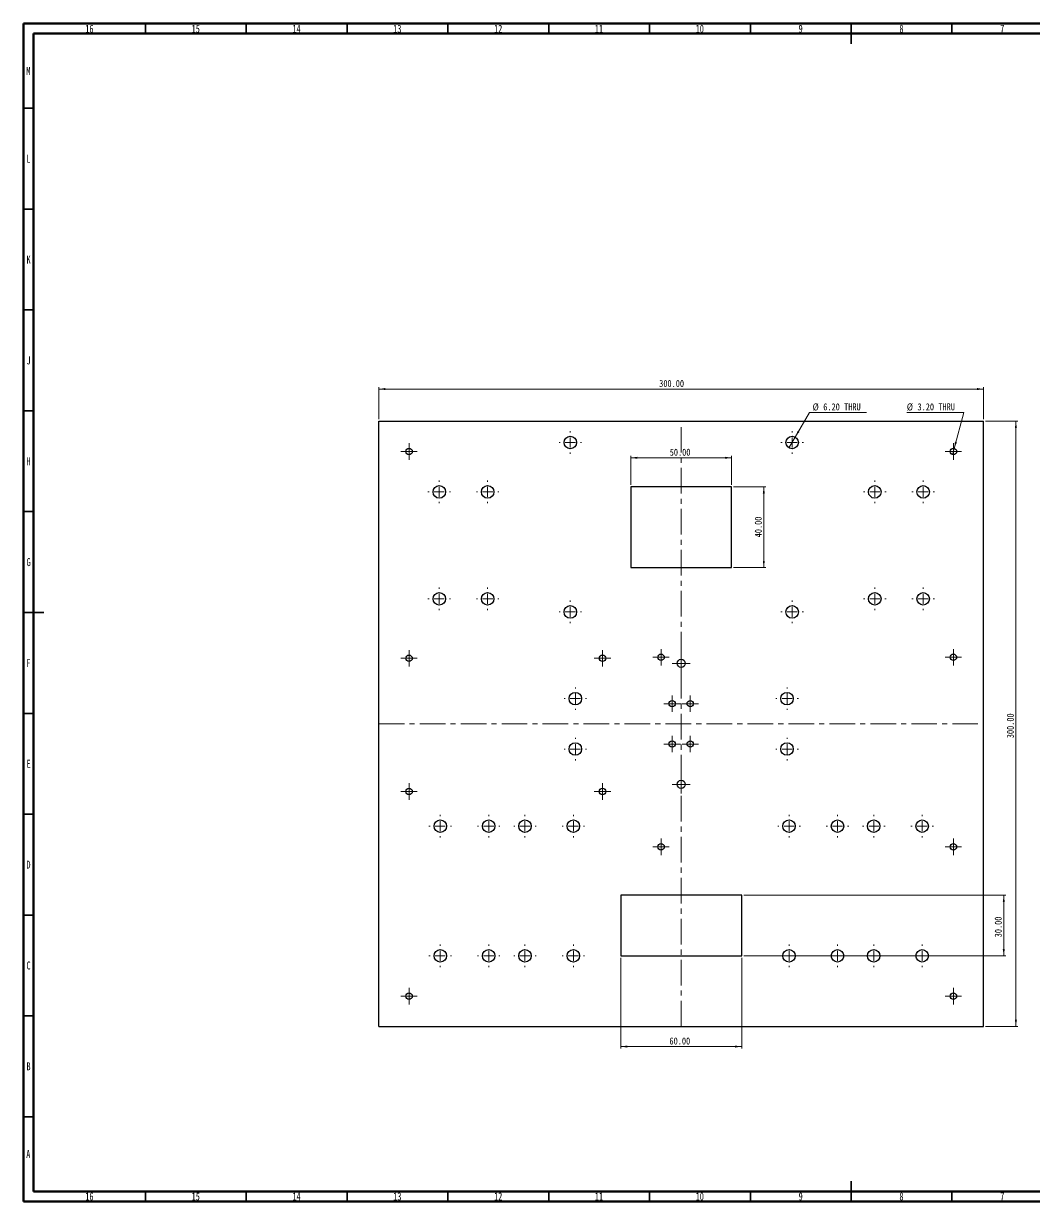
# Model space of a CAD drawing. Header units: millimetres. Extents: x 15 to 836, y 5 to 589.
# Drawn here: x 15 to 516, y 5 to 589 of the extents above; entities that cross this region are included whole.
import ezdxf

# ---------------------------------------------------------------- set-up
doc = ezdxf.new("R2010")
doc.units = ezdxf.units.MM
doc.linetypes.add('CENTERX2', pattern=[20.32, 12.7, -2.54, 2.54, -2.54])
doc.styles.add('SLDTEXTSTYLE0', font='TXT', dxfattribs={"width": 0.75})
doc.dimstyles.new('SLDDIMSTYLE0', dxfattribs={"dimtxt": 3.5, "dimasz": 3.302, "dimexe": 0, "dimexo": 0.0625, "dimgap": 0.875, "dimtad": 1, "dimrnd": 1e-09, "dimzin": 4, "dimdsep": 46, "dimtxsty": 'SLDTEXTSTYLE0', "dimsah": 1, "dimcen": 0.09, "dimadec": 0, "dimazin": 1, "dimtfac": 1, "dimtofl": 0, "dimtmove": 0, "dimatfit": 3, "dimfxl": 0, "dimfrac": 2, "dimtolj": 1, "dimtzin": 12, "dimarcsym": 0})
doc.dimstyles.new('SLDDIMSTYLE1', dxfattribs={"dimtxt": 3.5, "dimasz": 3.302, "dimexe": 0, "dimexo": 0.0625, "dimgap": 0.875, "dimtad": 0, "dimtih": 1, "dimtoh": 1, "dimrnd": 1e-09, "dimzin": 4, "dimdsep": 46, "dimtxsty": 'SLDTEXTSTYLE0', "dimblk1": 'NONE', "dimsah": 1, "dimcen": 0, "dimadec": 0, "dimazin": 1, "dimtfac": 1, "dimtmove": 0, "dimatfit": 3, "dimldrblk": 'NONE', "dimfxl": 0, "dimfrac": 2, "dimtolj": 1, "dimtzin": 12, "dimarcsym": 0})

# ---------------------------------------------------------------- blocks, each defined once
blk = doc.blocks.new('_D')
at = {"color": 7, "linetype": 'Continuous', "lineweight": 0}
for p, q in [((191.21, 392.79), (191.21, 408.79)), ((191.21, 407.79), (491.21, 407.79)), ((491.21, 392.79), (491.21, 408.79))]:
    blk.add_line(p, q, dxfattribs=at)
at = {"color": 7, "linetype": 'Continuous', "lineweight": 18}
for points in [[(191.21, 407.79), (194.51, 407.28), (194.51, 408.3)], [(491.21, 407.79), (487.9, 408.3), (487.9, 407.28)]]:
    blk.add_solid(points, dxfattribs=at)
at = {"color": 7, "linetype": 'Continuous', "lineweight": 18, "insert": (330.29, 412.3), "char_height": 3.5, "attachment_point": 1, "style": 'SLDTEXTSTYLE0'}
blk.add_mtext('300.00', dxfattribs=at)
blk = doc.blocks.new('_D_1')
at = {"color": 7, "linetype": 'Continuous', "lineweight": 0}
for p, q in [((492.21, 391.79), (508.21, 391.79)), ((507.21, 91.79), (507.21, 391.79)), ((492.21, 91.79), (508.21, 91.79))]:
    blk.add_line(p, q, dxfattribs=at)
at = {"color": 7, "linetype": 'Continuous', "lineweight": 18}
for points in [[(507.21, 391.79), (506.7, 388.49), (507.71, 388.49)], [(507.21, 91.79), (507.71, 95.09), (506.7, 95.09)]]:
    blk.add_solid(points, dxfattribs=at)
at = {"color": 7, "linetype": 'Continuous', "lineweight": 18, "insert": (502.69, 234.68), "char_height": 3.5, "attachment_point": 1, "rotation": 90, "style": 'SLDTEXTSTYLE0'}
blk.add_mtext('300.00', dxfattribs=at)
blk = doc.blocks.new('_D_2')
at = {"color": 7, "linetype": 'Continuous', "lineweight": 0}
for p, q in [((316.21, 360.29), (316.21, 374.71)), ((366.21, 360.29), (366.21, 374.71)), ((366.21, 373.71), (316.21, 373.71))]:
    blk.add_line(p, q, dxfattribs=at)
at = {"color": 7, "linetype": 'Continuous', "lineweight": 18}
for points in [[(316.21, 373.71), (319.51, 373.2), (319.51, 374.22)], [(366.21, 373.71), (362.9, 374.22), (362.9, 373.2)]]:
    blk.add_solid(points, dxfattribs=at)
at = {"color": 7, "linetype": 'Continuous', "lineweight": 18, "insert": (335.51, 378.22), "char_height": 3.5, "attachment_point": 1, "style": 'SLDTEXTSTYLE0'}
blk.add_mtext('50.00', dxfattribs=at)
blk = doc.blocks.new('_D_3')
at = {"color": 7, "linetype": 'Continuous', "lineweight": 0}
for p, q in [((367.21, 359.29), (383.18, 359.29)), ((382.18, 319.29), (382.18, 359.29)), ((367.21, 319.29), (383.18, 319.29))]:
    blk.add_line(p, q, dxfattribs=at)
at = {"color": 7, "linetype": 'Continuous', "lineweight": 18}
for points in [[(382.18, 359.29), (381.67, 355.99), (382.68, 355.99)], [(382.18, 319.29), (382.68, 322.59), (381.67, 322.59)]]:
    blk.add_solid(points, dxfattribs=at)
at = {"color": 7, "linetype": 'Continuous', "lineweight": 18, "insert": (377.66, 334.28), "char_height": 3.5, "attachment_point": 1, "rotation": 90, "style": 'SLDTEXTSTYLE0'}
blk.add_mtext('40.00', dxfattribs=at)
blk = doc.blocks.new('_D_4')
at = {"color": 7, "linetype": 'Continuous', "lineweight": 0}
for p, q in [((311.21, 125.79), (311.21, 80.79)), ((371.21, 125.79), (371.21, 80.79)), ((371.21, 81.79), (311.21, 81.79))]:
    blk.add_line(p, q, dxfattribs=at)
at = {"color": 7, "linetype": 'Continuous', "lineweight": 18}
for points in [[(311.21, 81.79), (314.51, 81.28), (314.51, 82.3)], [(371.21, 81.79), (367.9, 82.3), (367.9, 81.28)]]:
    blk.add_solid(points, dxfattribs=at)
at = {"color": 7, "linetype": 'Continuous', "lineweight": 18, "insert": (335.39, 86.3), "char_height": 3.5, "attachment_point": 1, "style": 'SLDTEXTSTYLE0'}
blk.add_mtext('60.00', dxfattribs=at)
blk = doc.blocks.new('_D_5')
at = {"color": 7, "linetype": 'Continuous', "lineweight": 0}
for p, q in [((372.21, 156.79), (502.21, 156.79)), ((501.21, 126.79), (501.21, 156.79)), ((372.21, 126.79), (502.21, 126.79))]:
    blk.add_line(p, q, dxfattribs=at)
at = {"color": 7, "linetype": 'Continuous', "lineweight": 18}
for points in [[(501.21, 156.79), (500.7, 153.49), (501.71, 153.49)], [(501.21, 126.79), (501.71, 130.09), (500.7, 130.09)]]:
    blk.add_solid(points, dxfattribs=at)
at = {"color": 7, "linetype": 'Continuous', "lineweight": 18, "insert": (496.69, 135.97), "char_height": 3.5, "attachment_point": 1, "rotation": 90, "style": 'SLDTEXTSTYLE0'}
blk.add_mtext('30.00', dxfattribs=at)
blk = doc.blocks.new('_D_6')
at = {"color": 7, "linetype": 'Continuous', "lineweight": 0}
for p, q in [((397.76, 383.98), (404.79, 396.16)), ((404.79, 396.16), (433.07, 396.16)), ((394.66, 378.61), (397.76, 383.98))]:
    blk.add_line(p, q, dxfattribs=at)
at = {"color": 7, "linetype": 'Continuous', "lineweight": 18}
blk.add_solid([(397.76, 383.98), (399.85, 386.58), (398.97, 387.09)], dxfattribs=at)
at = {"color": 7, "linetype": 'Continuous', "lineweight": 18, "char_height": 3.5, "attachment_point": 1, "style": 'SLDTEXTSTYLE0'}
for s, insert in [('%%c', (406.38, 400.67)), ('6.20', (411.66, 400.72)), ('THRU', (422.02, 400.72))]:
    blk.add_mtext(s, dxfattribs=dict(at, insert=insert))
blk = doc.blocks.new('_None')
blk = doc.blocks.new('_D_7')
at = {"color": 7, "linetype": 'Continuous', "lineweight": 0}
for p, q in [((481.4, 396.16), (453.12, 396.16)), ((476.62, 378.34), (481.4, 396.16)), ((475.79, 375.25), (476.62, 378.34))]:
    blk.add_line(p, q, dxfattribs=at)
at = {"color": 7, "linetype": 'Continuous', "lineweight": 18}
blk.add_solid([(476.62, 378.34), (477.97, 381.39), (476.98, 381.66)], dxfattribs=at)
at = {"color": 7, "linetype": 'Continuous', "lineweight": 18, "char_height": 3.5, "attachment_point": 1, "style": 'SLDTEXTSTYLE0'}
for s, insert in [('%%c', (453.12, 400.67)), ('3.20', (458.4, 400.72)), ('THRU', (468.76, 400.72))]:
    blk.add_mtext(s, dxfattribs=dict(at, insert=insert))
blk = doc.blocks.new('SW_CENTERMARKSYMBOL_0')
at = {"color": 0, "linetype": 'Continuous', "lineweight": 18}
for p, q in [((-2.5, 0), (-4.1, 0)), ((0, 0), (-2.5, 0)), ((0, 2.5), (0, 4.1)), ((0, 0), (0, 2.5)), ((0, 0), (0, -2.5)), ((0, 0), (2.5, 0)), ((2.5, 0), (4.1, 0)), ((0, -2.5), (0, -4.1))]:
    blk.add_line(p, q, dxfattribs=at)
blk = doc.blocks.new('SW_CENTERMARKSYMBOL_1')
at = {"color": 0, "linetype": 'Continuous', "lineweight": 18}
for p, q in [((-5, 0), (-5.6, 0)), ((0, 0), (-2.5, 0)), ((0, 5), (0, 5.6)), ((0, 0), (0, 2.5)), ((0, 0), (0, -2.5)), ((0, 0), (2.5, 0)), ((5, 0), (5.6, 0)), ((0, -5), (0, -5.6))]:
    blk.add_line(p, q, dxfattribs=at)
blk = doc.blocks.new('SW_CENTERMARKSYMBOL_2')
at = {"color": 0, "linetype": 'Continuous', "lineweight": 18}
for p, q in [((-5, 0), (-5.6, 0)), ((0, 0), (-2.5, 0)), ((0, 5), (0, 5.6)), ((0, 0), (0, 2.5)), ((0, 0), (0, -2.5)), ((0, 0), (2.5, 0)), ((5, 0), (5.6, 0)), ((0, -5), (0, -5.6))]:
    blk.add_line(p, q, dxfattribs=at)
blk = doc.blocks.new('SW_CENTERMARKSYMBOL_3')
at = {"color": 0, "linetype": 'Continuous', "lineweight": 18}
for p, q in [((-5, 0), (-5.6, 0)), ((0, 0), (-2.5, 0)), ((0, 5), (0, 5.6)), ((0, 0), (0, 2.5)), ((0, 0), (0, -2.5)), ((0, 0), (2.5, 0)), ((5, 0), (5.6, 0)), ((0, -5), (0, -5.6))]:
    blk.add_line(p, q, dxfattribs=at)
blk = doc.blocks.new('SW_CENTERMARKSYMBOL_4')
at = {"color": 0, "linetype": 'Continuous', "lineweight": 18}
for p, q in [((-5, 0), (-5.6, 0)), ((0, 0), (-2.5, 0)), ((0, 5), (0, 5.6)), ((0, 0), (0, 2.5)), ((0, 0), (0, -2.5)), ((0, 0), (2.5, 0)), ((5, 0), (5.6, 0)), ((0, -5), (0, -5.6))]:
    blk.add_line(p, q, dxfattribs=at)
blk = doc.blocks.new('SW_CENTERMARKSYMBOL_5')
at = {"color": 0, "linetype": 'Continuous', "lineweight": 18}
for p, q in [((-5, 0), (-5.6, 0)), ((0, 0), (-2.5, 0)), ((0, 5), (0, 5.6)), ((0, 0), (0, 2.5)), ((0, 0), (0, -2.5)), ((0, 0), (2.5, 0)), ((5, 0), (5.6, 0)), ((0, -5), (0, -5.6))]:
    blk.add_line(p, q, dxfattribs=at)
blk = doc.blocks.new('SW_CENTERMARKSYMBOL_6')
at = {"color": 0, "linetype": 'Continuous', "lineweight": 18}
for p, q in [((-5, 0), (-5.6, 0)), ((0, 0), (-2.5, 0)), ((0, 5), (0, 5.6)), ((0, 0), (0, 2.5)), ((0, 0), (0, -2.5)), ((0, 0), (2.5, 0)), ((5, 0), (5.6, 0)), ((0, -5), (0, -5.6))]:
    blk.add_line(p, q, dxfattribs=at)
blk = doc.blocks.new('SW_CENTERMARKSYMBOL_7')
at = {"color": 0, "linetype": 'Continuous', "lineweight": 18}
for p, q in [((-5, 0), (-5.6, 0)), ((0, 0), (-2.5, 0)), ((0, 5), (0, 5.6)), ((0, 0), (0, 2.5)), ((0, 0), (0, -2.5)), ((0, 0), (2.5, 0)), ((5, 0), (5.6, 0)), ((0, -5), (0, -5.6))]:
    blk.add_line(p, q, dxfattribs=at)
blk = doc.blocks.new('SW_CENTERMARKSYMBOL_8')
at = {"color": 0, "linetype": 'Continuous', "lineweight": 18}
for p, q in [((-5, 0), (-5.6, 0)), ((0, 0), (-2.5, 0)), ((0, 5), (0, 5.6)), ((0, 0), (0, 2.5)), ((0, 0), (0, -2.5)), ((0, 0), (2.5, 0)), ((5, 0), (5.6, 0)), ((0, -5), (0, -5.6))]:
    blk.add_line(p, q, dxfattribs=at)
blk = doc.blocks.new('SW_CENTERMARKSYMBOL_9')
at = {"color": 0, "linetype": 'Continuous', "lineweight": 18}
for p, q in [((-5, 0), (-5.6, 0)), ((0, 0), (-2.5, 0)), ((0, 5), (0, 5.6)), ((0, 0), (0, 2.5)), ((0, 0), (0, -2.5)), ((0, 0), (2.5, 0)), ((5, 0), (5.6, 0)), ((0, -5), (0, -5.6))]:
    blk.add_line(p, q, dxfattribs=at)
blk = doc.blocks.new('SW_CENTERMARKSYMBOL_10')
at = {"color": 0, "linetype": 'Continuous', "lineweight": 18}
for p, q in [((-5, 0), (-5.6, 0)), ((0, 0), (-2.5, 0)), ((0, 5), (0, 5.6)), ((0, 0), (0, 2.5)), ((0, 0), (0, -2.5)), ((0, 0), (2.5, 0)), ((5, 0), (5.6, 0)), ((0, -5), (0, -5.6))]:
    blk.add_line(p, q, dxfattribs=at)
blk = doc.blocks.new('SW_CENTERMARKSYMBOL_11')
at = {"color": 0, "linetype": 'Continuous', "lineweight": 18}
for p, q in [((-5, 0), (-5.6, 0)), ((0, 0), (-2.5, 0)), ((0, 5), (0, 5.6)), ((0, 0), (0, 2.5)), ((0, 0), (0, -2.5)), ((0, 0), (2.5, 0)), ((5, 0), (5.6, 0)), ((0, -5), (0, -5.6))]:
    blk.add_line(p, q, dxfattribs=at)
blk = doc.blocks.new('SW_CENTERMARKSYMBOL_12')
at = {"color": 0, "linetype": 'Continuous', "lineweight": 18}
for p, q in [((-5, 0), (-5.6, 0)), ((0, 0), (-2.5, 0)), ((0, 5), (0, 5.6)), ((0, 0), (0, 2.5)), ((0, 0), (0, -2.5)), ((0, 0), (2.5, 0)), ((5, 0), (5.6, 0)), ((0, -5), (0, -5.6))]:
    blk.add_line(p, q, dxfattribs=at)
blk = doc.blocks.new('SW_CENTERMARKSYMBOL_13')
at = {"color": 0, "linetype": 'Continuous', "lineweight": 18}
for p, q in [((-5, 0), (-5.6, 0)), ((0, 0), (-2.5, 0)), ((0, 5), (0, 5.6)), ((0, 0), (0, 2.5)), ((0, 0), (0, -2.5)), ((0, 0), (2.5, 0)), ((5, 0), (5.6, 0)), ((0, -5), (0, -5.6))]:
    blk.add_line(p, q, dxfattribs=at)
blk = doc.blocks.new('SW_CENTERMARKSYMBOL_14')
at = {"color": 0, "linetype": 'Continuous', "lineweight": 18}
for p, q in [((-5, 0), (-5.6, 0)), ((0, 0), (-2.5, 0)), ((0, 5), (0, 5.6)), ((0, 0), (0, 2.5)), ((0, 0), (0, -2.5)), ((0, 0), (2.5, 0)), ((5, 0), (5.6, 0)), ((0, -5), (0, -5.6))]:
    blk.add_line(p, q, dxfattribs=at)
blk = doc.blocks.new('SW_CENTERMARKSYMBOL_15')
at = {"color": 0, "linetype": 'Continuous', "lineweight": 18}
for p, q in [((-5, 0), (-5.6, 0)), ((0, 0), (-2.5, 0)), ((0, 5), (0, 5.6)), ((0, 0), (0, 2.5)), ((0, 0), (0, -2.5)), ((0, 0), (2.5, 0)), ((5, 0), (5.6, 0)), ((0, -5), (0, -5.6))]:
    blk.add_line(p, q, dxfattribs=at)
blk = doc.blocks.new('SW_CENTERMARKSYMBOL_16')
at = {"color": 0, "linetype": 'Continuous', "lineweight": 18}
for p, q in [((-5, 0), (-5.6, 0)), ((0, 0), (-2.5, 0)), ((0, 5), (0, 5.6)), ((0, 0), (0, 2.5)), ((0, 0), (0, -2.5)), ((0, 0), (2.5, 0)), ((5, 0), (5.6, 0)), ((0, -5), (0, -5.6))]:
    blk.add_line(p, q, dxfattribs=at)
blk = doc.blocks.new('SW_CENTERMARKSYMBOL_17')
at = {"color": 0, "linetype": 'Continuous', "lineweight": 18}
for p, q in [((-5, 0), (-5.6, 0)), ((0, 0), (-2.5, 0)), ((0, 5), (0, 5.6)), ((0, 0), (0, 2.5)), ((0, 0), (0, -2.5)), ((0, 0), (2.5, 0)), ((5, 0), (5.6, 0)), ((0, -5), (0, -5.6))]:
    blk.add_line(p, q, dxfattribs=at)
blk = doc.blocks.new('SW_CENTERMARKSYMBOL_18')
at = {"color": 0, "linetype": 'Continuous', "lineweight": 18}
for p, q in [((-5, 0), (-5.6, 0)), ((0, 0), (-2.5, 0)), ((0, 5), (0, 5.6)), ((0, 0), (0, 2.5)), ((0, 0), (0, -2.5)), ((0, 0), (2.5, 0)), ((5, 0), (5.6, 0)), ((0, -5), (0, -5.6))]:
    blk.add_line(p, q, dxfattribs=at)
blk = doc.blocks.new('SW_CENTERMARKSYMBOL_19')
at = {"color": 0, "linetype": 'Continuous', "lineweight": 18}
for p, q in [((-5, 0), (-5.6, 0)), ((0, 0), (-2.5, 0)), ((0, 5), (0, 5.6)), ((0, 0), (0, 2.5)), ((0, 0), (0, -2.5)), ((0, 0), (2.5, 0)), ((5, 0), (5.6, 0)), ((0, -5), (0, -5.6))]:
    blk.add_line(p, q, dxfattribs=at)
blk = doc.blocks.new('SW_CENTERMARKSYMBOL_20')
at = {"color": 0, "linetype": 'Continuous', "lineweight": 18}
for p, q in [((-2.5, 0), (-4.1, 0)), ((0, 0), (-2.5, 0)), ((0, 2.5), (0, 4.1)), ((0, 0), (0, 2.5)), ((0, 0), (0, -2.5)), ((0, 0), (2.5, 0)), ((2.5, 0), (4.1, 0)), ((0, -2.5), (0, -4.1))]:
    blk.add_line(p, q, dxfattribs=at)
blk = doc.blocks.new('SW_CENTERMARKSYMBOL_21')
at = {"color": 0, "linetype": 'Continuous', "lineweight": 18}
for p, q in [((-2.5, 0), (-4.1, 0)), ((0, 0), (-2.5, 0)), ((0, 2.5), (0, 4.1)), ((0, 0), (0, 2.5)), ((0, 0), (0, -2.5)), ((0, 0), (2.5, 0)), ((2.5, 0), (4.1, 0)), ((0, -2.5), (0, -4.1))]:
    blk.add_line(p, q, dxfattribs=at)
blk = doc.blocks.new('SW_CENTERMARKSYMBOL_22')
at = {"color": 0, "linetype": 'Continuous', "lineweight": 18}
for p, q in [((-2.5, 0), (-4.1, 0)), ((0, 0), (-2.5, 0)), ((0, 2.5), (0, 4.1)), ((0, 0), (0, 2.5)), ((0, 0), (0, -2.5)), ((0, 0), (2.5, 0)), ((2.5, 0), (4.1, 0)), ((0, -2.5), (0, -4.1))]:
    blk.add_line(p, q, dxfattribs=at)
blk = doc.blocks.new('SW_CENTERMARKSYMBOL_23')
at = {"color": 0, "linetype": 'Continuous', "lineweight": 18}
for p, q in [((-5, 0), (-5.6, 0)), ((0, 0), (-2.5, 0)), ((0, 5), (0, 5.6)), ((0, 0), (0, 2.5)), ((0, 0), (0, -2.5)), ((0, 0), (2.5, 0)), ((5, 0), (5.6, 0)), ((0, -5), (0, -5.6))]:
    blk.add_line(p, q, dxfattribs=at)
blk = doc.blocks.new('SW_CENTERMARKSYMBOL_24')
at = {"color": 0, "linetype": 'Continuous', "lineweight": 18}
for p, q in [((-5, 0), (-5.6, 0)), ((0, 0), (-2.5, 0)), ((0, 5), (0, 5.6)), ((0, 0), (0, 2.5)), ((0, 0), (0, -2.5)), ((0, 0), (2.5, 0)), ((5, 0), (5.6, 0)), ((0, -5), (0, -5.6))]:
    blk.add_line(p, q, dxfattribs=at)
blk = doc.blocks.new('SW_CENTERMARKSYMBOL_25')
at = {"color": 0, "linetype": 'Continuous', "lineweight": 18}
for p, q in [((-5, 0), (-5.6, 0)), ((0, 0), (-2.5, 0)), ((0, 5), (0, 5.6)), ((0, 0), (0, 2.5)), ((0, 0), (0, -2.5)), ((0, 0), (2.5, 0)), ((5, 0), (5.6, 0)), ((0, -5), (0, -5.6))]:
    blk.add_line(p, q, dxfattribs=at)
blk = doc.blocks.new('SW_CENTERMARKSYMBOL_26')
at = {"color": 0, "linetype": 'Continuous', "lineweight": 18}
for p, q in [((-5, 0), (-5.6, 0)), ((0, 0), (-2.5, 0)), ((0, 5), (0, 5.6)), ((0, 0), (0, 2.5)), ((0, 0), (0, -2.5)), ((0, 0), (2.5, 0)), ((5, 0), (5.6, 0)), ((0, -5), (0, -5.6))]:
    blk.add_line(p, q, dxfattribs=at)
blk = doc.blocks.new('SW_CENTERMARKSYMBOL_27')
at = {"color": 0, "linetype": 'Continuous', "lineweight": 18}
for p, q in [((-5, 0), (-5.6, 0)), ((0, 0), (-2.5, 0)), ((0, 5), (0, 5.6)), ((0, 0), (0, 2.5)), ((0, 0), (0, -2.5)), ((0, 0), (2.5, 0)), ((5, 0), (5.6, 0)), ((0, -5), (0, -5.6))]:
    blk.add_line(p, q, dxfattribs=at)
blk = doc.blocks.new('SW_CENTERMARKSYMBOL_28')
at = {"color": 0, "linetype": 'Continuous', "lineweight": 18}
for p, q in [((-5, 0), (-5.6, 0)), ((0, 0), (-2.5, 0)), ((0, 5), (0, 5.6)), ((0, 0), (0, 2.5)), ((0, 0), (0, -2.5)), ((0, 0), (2.5, 0)), ((5, 0), (5.6, 0)), ((0, -5), (0, -5.6))]:
    blk.add_line(p, q, dxfattribs=at)
blk = doc.blocks.new('SW_CENTERMARKSYMBOL_29')
at = {"color": 0, "linetype": 'Continuous', "lineweight": 18}
for p, q in [((-5, 0), (-5.6, 0)), ((0, 0), (-2.5, 0)), ((0, 5), (0, 5.6)), ((0, 0), (0, 2.5)), ((0, 0), (0, -2.5)), ((0, 0), (2.5, 0)), ((5, 0), (5.6, 0)), ((0, -5), (0, -5.6))]:
    blk.add_line(p, q, dxfattribs=at)
blk = doc.blocks.new('SW_CENTERMARKSYMBOL_30')
at = {"color": 0, "linetype": 'Continuous', "lineweight": 18}
for p, q in [((-5, 0), (-5.6, 0)), ((0, 0), (-2.5, 0)), ((0, 5), (0, 5.6)), ((0, 0), (0, 2.5)), ((0, 0), (0, -2.5)), ((0, 0), (2.5, 0)), ((5, 0), (5.6, 0)), ((0, -5), (0, -5.6))]:
    blk.add_line(p, q, dxfattribs=at)
blk = doc.blocks.new('SW_CENTERMARKSYMBOL_31')
at = {"color": 0, "linetype": 'Continuous', "lineweight": 18}
for p, q in [((-5, 0), (-5.6, 0)), ((0, 0), (-2.5, 0)), ((0, 5), (0, 5.6)), ((0, 0), (0, 2.5)), ((0, 0), (0, -2.5)), ((0, 0), (2.5, 0)), ((5, 0), (5.6, 0)), ((0, -5), (0, -5.6))]:
    blk.add_line(p, q, dxfattribs=at)
blk = doc.blocks.new('SW_CENTERMARKSYMBOL_32')
at = {"color": 0, "linetype": 'Continuous', "lineweight": 18}
for p, q in [((-5, 0), (-5.6, 0)), ((0, 0), (-2.5, 0)), ((0, 5), (0, 5.6)), ((0, 0), (0, 2.5)), ((0, 0), (0, -2.5)), ((0, 0), (2.5, 0)), ((5, 0), (5.6, 0)), ((0, -5), (0, -5.6))]:
    blk.add_line(p, q, dxfattribs=at)
blk = doc.blocks.new('SW_CENTERMARKSYMBOL_33')
at = {"color": 0, "linetype": 'Continuous', "lineweight": 18}
for p, q in [((-2.5, 0), (-4.1, 0)), ((0, 0), (-2.5, 0)), ((0, 2.5), (0, 4.1)), ((0, 0), (0, 2.5)), ((0, 0), (0, -2.5)), ((0, 0), (2.5, 0)), ((2.5, 0), (4.1, 0)), ((0, -2.5), (0, -4.1))]:
    blk.add_line(p, q, dxfattribs=at)
blk = doc.blocks.new('SW_CENTERMARKSYMBOL_34')
at = {"color": 0, "linetype": 'Continuous', "lineweight": 18}
for p, q in [((-2.5, 0), (-4.1, 0)), ((0, 0), (-2.5, 0)), ((0, 2.5), (0, 4.1)), ((0, 0), (0, 2.5)), ((0, 0), (0, -2.5)), ((0, 0), (2.5, 0)), ((2.5, 0), (4.1, 0)), ((0, -2.5), (0, -4.1))]:
    blk.add_line(p, q, dxfattribs=at)
blk = doc.blocks.new('SW_CENTERMARKSYMBOL_35')
at = {"color": 0, "linetype": 'Continuous', "lineweight": 18}
for p, q in [((-2.5, 0), (-4.1, 0)), ((0, 0), (-2.5, 0)), ((0, 2.5), (0, 4.1)), ((0, 0), (0, 2.5)), ((0, 0), (0, -2.5)), ((0, 0), (2.5, 0)), ((2.5, 0), (4.1, 0)), ((0, -2.5), (0, -4.1))]:
    blk.add_line(p, q, dxfattribs=at)
blk = doc.blocks.new('SW_CENTERMARKSYMBOL_36')
at = {"color": 0, "linetype": 'Continuous', "lineweight": 18}
for p, q in [((-2.5, 0), (-4.1, 0)), ((0, 0), (-2.5, 0)), ((0, 2.5), (0, 4.1)), ((0, 0), (0, 2.5)), ((0, 0), (0, -2.5)), ((0, 0), (2.5, 0)), ((2.5, 0), (4.1, 0)), ((0, -2.5), (0, -4.1))]:
    blk.add_line(p, q, dxfattribs=at)
blk = doc.blocks.new('SW_CENTERMARKSYMBOL_37')
at = {"color": 0, "linetype": 'Continuous', "lineweight": 18}
for p, q in [((-2.5, 0), (-4.1, 0)), ((0, 0), (-2.5, 0)), ((0, 2.5), (0, 4.1)), ((0, 0), (0, 2.5)), ((0, 0), (0, -2.5)), ((0, 0), (2.5, 0)), ((2.5, 0), (4.1, 0)), ((0, -2.5), (0, -4.1))]:
    blk.add_line(p, q, dxfattribs=at)
blk = doc.blocks.new('SW_CENTERMARKSYMBOL_38')
at = {"color": 0, "linetype": 'Continuous', "lineweight": 18}
for p, q in [((-2.5, 0), (-4.1, 0)), ((0, 0), (-2.5, 0)), ((0, 2.5), (0, 4.1)), ((0, 0), (0, 2.5)), ((0, 0), (0, -2.5)), ((0, 0), (2.5, 0)), ((2.5, 0), (4.1, 0)), ((0, -2.5), (0, -4.1))]:
    blk.add_line(p, q, dxfattribs=at)
blk = doc.blocks.new('SW_CENTERMARKSYMBOL_39')
at = {"color": 0, "linetype": 'Continuous', "lineweight": 18}
for p, q in [((-2.5, 0), (-4.1, 0)), ((0, 0), (-2.5, 0)), ((0, 2.5), (0, 4.1)), ((0, 0), (0, 2.5)), ((0, 0), (0, -2.5)), ((0, 0), (2.5, 0)), ((2.5, 0), (4.1, 0)), ((0, -2.5), (0, -4.1))]:
    blk.add_line(p, q, dxfattribs=at)
blk = doc.blocks.new('SW_CENTERMARKSYMBOL_40')
at = {"color": 0, "linetype": 'Continuous', "lineweight": 18}
for p, q in [((-2.5, 0), (-4.1, 0)), ((0, 0), (-2.5, 0)), ((0, 2.5), (0, 4.1)), ((0, 0), (0, 2.5)), ((0, 0), (0, -2.5)), ((0, 0), (2.5, 0)), ((2.5, 0), (4.1, 0)), ((0, -2.5), (0, -4.1))]:
    blk.add_line(p, q, dxfattribs=at)
blk = doc.blocks.new('SW_CENTERMARKSYMBOL_41')
at = {"color": 0, "linetype": 'Continuous', "lineweight": 18}
for p, q in [((-5, 0), (-5.6, 0)), ((0, 0), (-2.5, 0)), ((0, 5), (0, 5.6)), ((0, 0), (0, 2.5)), ((0, 0), (0, -2.5)), ((0, 0), (2.5, 0)), ((5, 0), (5.6, 0)), ((0, -5), (0, -5.6))]:
    blk.add_line(p, q, dxfattribs=at)
blk = doc.blocks.new('SW_CENTERMARKSYMBOL_42')
at = {"color": 0, "linetype": 'Continuous', "lineweight": 18}
for p, q in [((-5, 0), (-5.6, 0)), ((0, 0), (-2.5, 0)), ((0, 5), (0, 5.6)), ((0, 0), (0, 2.5)), ((0, 0), (0, -2.5)), ((0, 0), (2.5, 0)), ((5, 0), (5.6, 0)), ((0, -5), (0, -5.6))]:
    blk.add_line(p, q, dxfattribs=at)
blk = doc.blocks.new('SW_CENTERMARKSYMBOL_43')
at = {"color": 0, "linetype": 'Continuous', "lineweight": 18}
for p, q in [((-5, 0), (-5.6, 0)), ((0, 0), (-2.5, 0)), ((0, 5), (0, 5.6)), ((0, 0), (0, 2.5)), ((0, 0), (0, -2.5)), ((0, 0), (2.5, 0)), ((5, 0), (5.6, 0)), ((0, -5), (0, -5.6))]:
    blk.add_line(p, q, dxfattribs=at)
blk = doc.blocks.new('SW_CENTERMARKSYMBOL_44')
at = {"color": 0, "linetype": 'Continuous', "lineweight": 18}
for p, q in [((-2.5, 0), (-4.5, 0)), ((0, 0), (-2.5, 0)), ((0, 2.5), (0, 4.5)), ((0, 0), (0, 2.5)), ((0, 0), (0, -2.5)), ((0, 0), (2.5, 0)), ((2.5, 0), (4.5, 0)), ((0, -2.5), (0, -4.5))]:
    blk.add_line(p, q, dxfattribs=at)
blk = doc.blocks.new('SW_CENTERMARKSYMBOL_45')
at = {"color": 0, "linetype": 'Continuous', "lineweight": 18}
for p, q in [((-2.5, 0), (-4.5, 0)), ((0, 0), (-2.5, 0)), ((0, 2.5), (0, 4.5)), ((0, 0), (0, 2.5)), ((0, 0), (0, -2.5)), ((0, 0), (2.5, 0)), ((2.5, 0), (4.5, 0)), ((0, -2.5), (0, -4.5))]:
    blk.add_line(p, q, dxfattribs=at)
blk = doc.blocks.new('SW_CENTERMARKSYMBOL_46')
at = {"color": 0, "linetype": 'Continuous', "lineweight": 18}
for p, q in [((-2.5, 0), (-4.1, 0)), ((0, 0), (-2.5, 0)), ((0, 2.5), (0, 4.1)), ((0, 0), (0, 2.5)), ((0, 0), (0, -2.5)), ((0, 0), (2.5, 0)), ((2.5, 0), (4.1, 0)), ((0, -2.5), (0, -4.1))]:
    blk.add_line(p, q, dxfattribs=at)
blk = doc.blocks.new('SW_CENTERMARKSYMBOL_47')
at = {"color": 0, "linetype": 'Continuous', "lineweight": 18}
for p, q in [((-2.5, 0), (-4.1, 0)), ((0, 0), (-2.5, 0)), ((0, 2.5), (0, 4.1)), ((0, 0), (0, 2.5)), ((0, 0), (0, -2.5)), ((0, 0), (2.5, 0)), ((2.5, 0), (4.1, 0)), ((0, -2.5), (0, -4.1))]:
    blk.add_line(p, q, dxfattribs=at)
blk = doc.blocks.new('SW_CENTERMARKSYMBOL_48')
at = {"color": 0, "linetype": 'Continuous', "lineweight": 18}
for p, q in [((-2.5, 0), (-4.1, 0)), ((0, 0), (-2.5, 0)), ((0, 2.5), (0, 4.1)), ((0, 0), (0, 2.5)), ((0, 0), (0, -2.5)), ((0, 0), (2.5, 0)), ((2.5, 0), (4.1, 0)), ((0, -2.5), (0, -4.1))]:
    blk.add_line(p, q, dxfattribs=at)
blk = doc.blocks.new('SW_CENTERMARKSYMBOL_49')
at = {"color": 0, "linetype": 'Continuous', "lineweight": 18}
for p, q in [((-2.5, 0), (-4.1, 0)), ((0, 0), (-2.5, 0)), ((0, 2.5), (0, 4.1)), ((0, 0), (0, 2.5)), ((0, 0), (0, -2.5)), ((0, 0), (2.5, 0)), ((2.5, 0), (4.1, 0)), ((0, -2.5), (0, -4.1))]:
    blk.add_line(p, q, dxfattribs=at)

msp = doc.modelspace()

# ---------------------------------------------------------------- linework, layer by layer
at = {"color": 7, "linetype": 'Continuous', "lineweight": 70}
for p, q in [((15, 5), (15, 589)), ((15, 589), (836, 589)), ((20, 10), (20, 584)), ((20, 584), (831, 584)), ((831, 10), (20, 10)), ((836, 5), (15, 5))]:
    msp.add_line(p, q, dxfattribs=at)
at = {"color": 7, "linetype": 'Continuous', "lineweight": 35}
for p, q in [((75.5, 584), (75.5, 589)), ((125.5, 584), (125.5, 589)), ((175.5, 584), (175.5, 589)), ((225.5, 584), (225.5, 589)), ((275.5, 584), (275.5, 589)), ((325.5, 584), (325.5, 589)), ((375.5, 584), (375.5, 589)), ((425.5, 589), (425.5, 579)), ((425.5, 584), (425.5, 589)), ((475.5, 584), (475.5, 589)), ((20, 547), (15, 547)), ((20, 497), (15, 497)), ((20, 447), (15, 447)), ((20, 397), (15, 397)), ((20, 347), (15, 347)), ((15, 297), (25, 297)), ((20, 297), (15, 297)), ((20, 247), (15, 247)), ((20, 197), (15, 197)), ((20, 147), (15, 147)), ((20, 97), (15, 97)), ((20, 47), (15, 47)), ((425.5, 5), (425.5, 15)), ((75.5, 10), (75.5, 5)), ((125.5, 10), (125.5, 5)), ((175.5, 10), (175.5, 5)), ((225.5, 10), (225.5, 5)), ((275.5, 10), (275.5, 5)), ((325.5, 10), (325.5, 5)), ((375.5, 10), (375.5, 5)), ((425.5, 10), (425.5, 5)), ((475.5, 10), (475.5, 5))]:
    msp.add_line(p, q, dxfattribs=at)
at = {"color": 7, "linetype": 'Continuous', "lineweight": 25}
for p, q in [((191.206, 91.791), (191.206, 391.791)), ((191.206, 391.791), (491.206, 391.791)), ((491.206, 91.791), (491.206, 391.791)), ((366.206, 359.291), (316.206, 359.291)), ((316.206, 359.291), (316.206, 319.291)), ((366.206, 319.291), (366.206, 359.291)), ((316.206, 319.291), (366.206, 319.291)), ((371.206, 156.791), (311.206, 156.791)), ((311.206, 156.791), (311.206, 126.791)), ((371.206, 126.791), (371.206, 156.791)), ((311.206, 126.791), (371.206, 126.791)), ((191.206, 91.791), (491.206, 91.791))]:
    msp.add_line(p, q, dxfattribs=at)
at = {"color": 7, "linetype": 'CENTERX2', "lineweight": 18}
for p, q in [((341.206, 91.791), (341.206, 391.791)), ((191.206, 241.791), (491.206, 241.791))]:
    msp.add_line(p, q, dxfattribs=at)
at = {"color": 7, "linetype": 'Continuous', "lineweight": 25}
for centre, radius in [((286.206, 381.291), 3.1), ((396.206, 381.291), 3.1), ((206.206, 376.791), 1.6), ((476.206, 376.791), 1.6), ((221.206, 356.791), 3.1), ((245.206, 356.791), 3.1), ((437.206, 356.791), 3.1), ((461.206, 356.791), 3.1), ((221.206, 303.791), 3.1), ((245.206, 303.791), 3.1), ((437.206, 303.791), 3.1), ((461.206, 303.791), 3.1), ((286.206, 297.291), 3.1), ((396.206, 297.291), 3.1), ((206.206, 274.291), 1.6), ((302.206, 274.291), 1.6), ((331.206, 274.791), 1.6), ((476.206, 274.791), 1.6), ((341.206, 271.791), 2), ((288.706, 254.291), 3.1), ((393.706, 254.291), 3.1), ((336.706, 251.791), 1.6), ((345.706, 251.791), 1.6), ((288.706, 229.291), 3.1), ((336.706, 231.791), 1.6), ((345.706, 231.791), 1.6), ((393.706, 229.291), 3.1), ((341.206, 211.791), 2), ((206.206, 208.291), 1.6), ((302.206, 208.291), 1.6), ((221.706, 191.091), 3.1), ((245.706, 191.091), 3.1), ((263.706, 191.091), 3.1), ((287.706, 191.091), 3.1), ((394.706, 191.091), 3.1), ((418.706, 191.091), 3.1), ((436.706, 191.091), 3.1), ((460.706, 191.091), 3.1), ((331.206, 180.791), 1.6), ((476.206, 180.791), 1.6), ((221.706, 126.791), 3.1), ((245.706, 126.791), 3.1), ((263.706, 126.791), 3.1), ((287.706, 126.791), 3.1), ((394.706, 126.791), 3.1), ((418.706, 126.791), 3.1), ((436.706, 126.791), 3.1), ((460.706, 126.791), 3.1), ((206.206, 106.791), 1.6), ((476.206, 106.791), 1.6)]:
    msp.add_circle(centre, radius, dxfattribs=at)

# ---------------------------------------------------------------- block references
at = {"color": 7, "linetype": 'Continuous', "lineweight": 0}
for name, p in [('SW_CENTERMARKSYMBOL_32', (286.206, 381.291)), ('SW_CENTERMARKSYMBOL_42', (396.206, 381.291)), ('SW_CENTERMARKSYMBOL_0', (206.206, 376.791)), ('SW_CENTERMARKSYMBOL_20', (476.206, 376.791)), ('SW_CENTERMARKSYMBOL_14', (221.206, 356.791)), ('SW_CENTERMARKSYMBOL_13', (245.206, 356.791)), ('SW_CENTERMARKSYMBOL_1', (437.206, 356.791)), ('SW_CENTERMARKSYMBOL_8', (461.206, 356.791)), ('SW_CENTERMARKSYMBOL_4', (221.206, 303.791)), ('SW_CENTERMARKSYMBOL_12', (245.206, 303.791)), ('SW_CENTERMARKSYMBOL_2', (437.206, 303.791)), ('SW_CENTERMARKSYMBOL_3', (461.206, 303.791)), ('SW_CENTERMARKSYMBOL_43', (286.206, 297.291)), ('SW_CENTERMARKSYMBOL_41', (396.206, 297.291)), ('SW_CENTERMARKSYMBOL_38', (206.206, 274.291)), ('SW_CENTERMARKSYMBOL_37', (302.206, 274.291)), ('SW_CENTERMARKSYMBOL_40', (331.206, 274.791)), ('SW_CENTERMARKSYMBOL_45', (341.206, 271.791)), ('SW_CENTERMARKSYMBOL_36', (476.206, 274.791)), ('SW_CENTERMARKSYMBOL_11', (288.706, 254.291)), ('SW_CENTERMARKSYMBOL_15', (393.706, 254.291)), ('SW_CENTERMARKSYMBOL_49', (336.706, 251.791)), ('SW_CENTERMARKSYMBOL_46', (345.706, 251.791)), ('SW_CENTERMARKSYMBOL_10', (288.706, 229.291)), ('SW_CENTERMARKSYMBOL_48', (336.706, 231.791)), ('SW_CENTERMARKSYMBOL_47', (345.706, 231.791)), ('SW_CENTERMARKSYMBOL_9', (393.706, 229.291)), ('SW_CENTERMARKSYMBOL_44', (341.206, 211.791)), ('SW_CENTERMARKSYMBOL_39', (206.206, 208.291)), ('SW_CENTERMARKSYMBOL_33', (302.206, 208.291)), ('SW_CENTERMARKSYMBOL_7', (221.706, 191.091)), ('SW_CENTERMARKSYMBOL_6', (245.706, 191.091)), ('SW_CENTERMARKSYMBOL_24', (263.706, 191.091)), ('SW_CENTERMARKSYMBOL_31', (287.706, 191.091)), ('SW_CENTERMARKSYMBOL_28', (394.706, 191.091)), ('SW_CENTERMARKSYMBOL_19', (418.706, 191.091)), ('SW_CENTERMARKSYMBOL_16', (436.706, 191.091)), ('SW_CENTERMARKSYMBOL_23', (460.706, 191.091)), ('SW_CENTERMARKSYMBOL_35', (331.206, 180.791)), ('SW_CENTERMARKSYMBOL_34', (476.206, 180.791)), ('SW_CENTERMARKSYMBOL_27', (221.706, 126.791)), ('SW_CENTERMARKSYMBOL_5', (245.706, 126.791)), ('SW_CENTERMARKSYMBOL_25', (263.706, 126.791)), ('SW_CENTERMARKSYMBOL_26', (287.706, 126.791)), ('SW_CENTERMARKSYMBOL_29', (394.706, 126.791)), ('SW_CENTERMARKSYMBOL_30', (418.706, 126.791)), ('SW_CENTERMARKSYMBOL_17', (436.706, 126.791)), ('SW_CENTERMARKSYMBOL_18', (460.706, 126.791)), ('SW_CENTERMARKSYMBOL_21', (206.206, 106.791)), ('SW_CENTERMARKSYMBOL_22', (476.206, 106.791))]:
    msp.add_blockref(name, p, dxfattribs=at)

# ---------------------------------------------------------------- texts
at = {"color": 7, "linetype": 'Continuous', "lineweight": 0, "attachment_point": 2, "style": 'SLDTEXTSTYLE0'}
for s, insert, char_height in [('16', (47.67, 588.418), 3.9687), ('15', (100.42, 588.418), 3.9687), ('14', (150.42, 588.418), 3.9687), ('13', (200.42, 588.418), 3.9687), ('12', (250.42, 588.418), 3.9687), ('11', (300.42, 588.418), 3.9687), ('10', (350.42, 588.418), 3.9687), ('9', (400.46, 588.418), 3.969), ('8', (450.46, 588.418), 3.969), ('7', (500.46, 588.418), 3.969), ('M', (17.362, 567.474), 3.969), ('L', (17.455, 523.974), 3.969), ('K', (17.489, 473.974), 3.969), ('J', (17.465, 423.974), 3.969), ('H', (17.49, 373.974), 3.969), ('G', (17.487, 323.974), 3.969), ('F', (17.458, 273.974), 3.969), ('E', (17.508, 223.974), 3.969), ('D', (17.453, 173.974), 3.969), ('C', (17.459, 123.974), 3.969), ('B', (17.471, 73.974), 3.969), ('A', (17.34, 30.474), 3.969), ('16', (47.67, 9.474), 3.9687), ('15', (100.42, 9.474), 3.9687), ('14', (150.42, 9.474), 3.9687), ('13', (200.42, 9.474), 3.9687), ('12', (250.42, 9.474), 3.9687), ('11', (300.42, 9.474), 3.9687), ('10', (350.42, 9.474), 3.9687), ('9', (400.46, 9.474), 3.969), ('8', (450.46, 9.474), 3.969), ('7', (500.46, 9.474), 3.969)]:
    msp.add_mtext(s, dxfattribs=dict(at, insert=insert, char_height=char_height))

# ---------------------------------------------------------------- dimensions: what is measured, and where the dimension line sits
at = {"color": 7, "linetype": 'Continuous', "lineweight": 18}
for base, p1, p2, picture, middle in [((491.206, 407.791), (191.206, 391.791), (491.206, 391.791), '_D', (337.406, 407.791)), ((316.206, 373.71), (366.206, 359.291), (316.206, 359.291), '_D_2', (341.331, 373.71)), ((311.206, 81.791), (371.206, 126.791), (311.206, 126.791), '_D_4', (341.206, 81.791))]:
    dim = msp.add_linear_dim(base=base, p1=p1, p2=p2, dimstyle='SLDDIMSTYLE0', dxfattribs=at)
    dim.commit()
    dim.dimension.update_dxf_attribs({"geometry": picture, "text_midpoint": middle, "dimtype": 160})
for p1, p2, picture, middle in [((394.656, 378.606), (397.756, 383.976), '_D_6', (419.724, 398.965)), ((475.792, 375.245), (476.62, 378.336), '_D_7', (466.463, 398.965))]:
    dim = msp.add_diameter_dim_2p(p1=p1, p2=p2, text='<> THRU', dimstyle='SLDDIMSTYLE1', dxfattribs=at)
    dim.commit()
    dim.dimension.update_dxf_attribs({"geometry": picture, "text_midpoint": middle, "dimtype": 163})
for base, p1, p2, picture, middle in [((507.206, 391.791), (491.206, 91.791), (491.206, 391.791), '_D_1', (507.206, 241.791)), ((382.175, 359.291), (366.206, 319.291), (366.206, 359.291), '_D_3', (382.175, 340.099)), ((501.206, 156.791), (371.206, 126.791), (371.206, 156.791), '_D_5', (501.206, 141.791))]:
    dim = msp.add_linear_dim(base=base, p1=p1, p2=p2, angle=90, dimstyle='SLDDIMSTYLE0', dxfattribs=at)
    dim.commit()
    dim.dimension.update_dxf_attribs({"geometry": picture, "text_midpoint": middle, "dimtype": 160})

doc.saveas('drawing.dxf')
